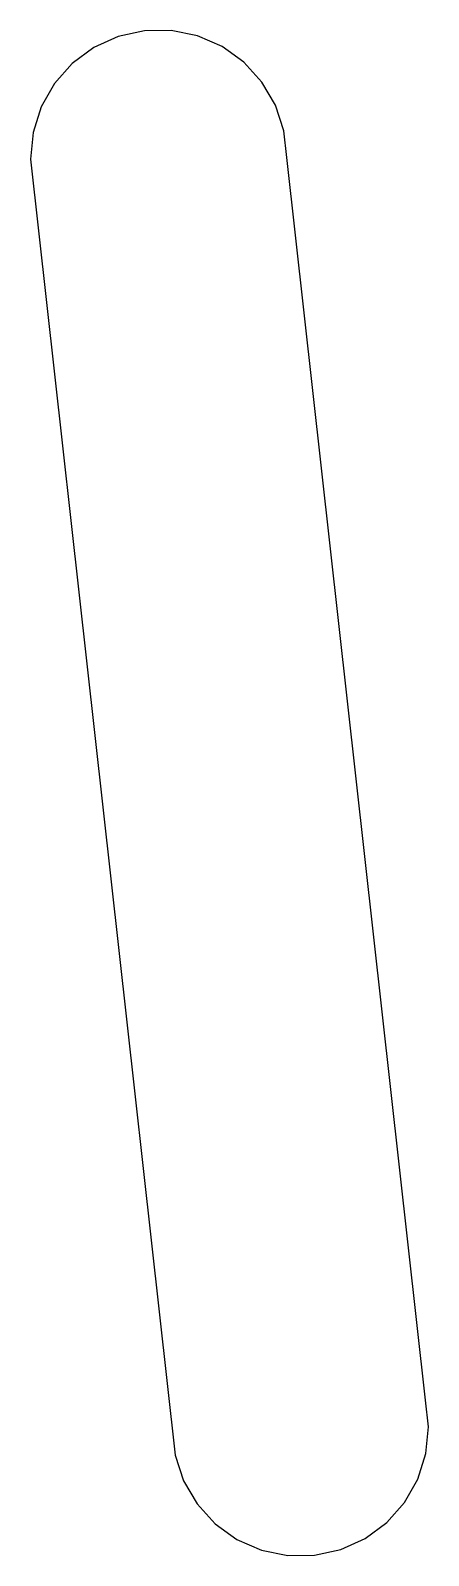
# Model space of a CAD drawing. Header units: metres. Extents: x -10.5 to 5, y -5 to 54.4.
import ezdxf

# ---------------------------------------------------------------- set-up
doc = ezdxf.new("R2010")
doc.units = ezdxf.units.M

msp = doc.modelspace()

# ---------------------------------------------------------------- linework, layer by layer
for p, q in [((-7.10385, 54.2094), (-8.05595, 53.7779)), ((-6.08286, 54.4334), (-7.10385, 54.2094)), ((-5.0376, 54.4402), (-6.08286, 54.4334)), ((-4.01375, 54.2296), (-5.0376, 54.4402)), ((-3.05606, 53.8108), (-4.01375, 54.2296)), ((-8.05595, 53.7779), (-8.89755, 53.158)), ((-2.20639, 53.2019), (-3.05606, 53.8108)), ((-8.89755, 53.158), (-9.59186, 52.3766)), ((-1.50186, 52.4297), (-2.20639, 53.2019)), ((-9.59186, 52.3766), (-10.1086, 51.468)), ((-0.973297, 51.5279), (-1.50186, 52.4297)), ((-10.1086, 51.468), (-10.425, 50.4717)), ((-0.643768, 50.536), (-0.973297, 51.5279)), ((-0.527679, 49.4971), (-0.643768, 50.536)), ((-10.425, 50.4717), (-10.5275, 49.4315)), ((-10.5275, 49.4315), (-4.8838, -1.07164)), ((4.8838, 1.07164), (-0.527679, 49.4971)), ((4.99988, 0.032822), (4.8838, 1.07164)), ((4.89745, -1.0074), (4.99988, 0.032822)), ((-4.8838, -1.07164), (-4.55426, -2.06363)), ((4.58098, -2.00363), (4.89745, -1.0074)), ((-4.55426, -2.06363), (-4.0257, -2.96542)), ((4.06429, -2.91229), (4.58098, -2.00363)), ((-4.0257, -2.96542), (-3.32117, -3.73761)), ((3.36998, -3.69366), (4.06429, -2.91229)), ((-3.32117, -3.73761), (-2.47151, -4.34644)), ((2.52837, -4.31361), (3.36998, -3.69366)), ((-2.47151, -4.34644), (-1.51381, -4.76532)), ((0.555283, -4.96906), (1.57628, -4.74503)), ((1.57628, -4.74503), (2.52837, -4.31361)), ((-1.51381, -4.76532), (-0.489975, -4.97592)), ((-0.489975, -4.97592), (0.555283, -4.96906))]:
    msp.add_line(p, q)

doc.saveas('drawing.dxf')
